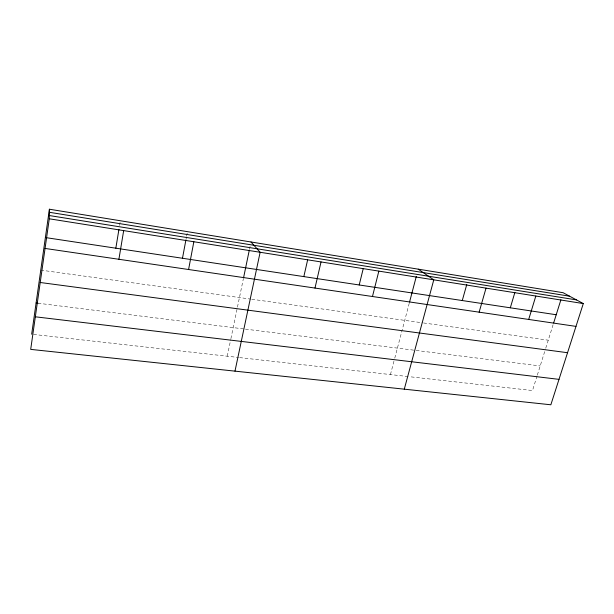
<?xml version="1.0" encoding="UTF-8"?>
<svg xmlns="http://www.w3.org/2000/svg" width="614" height="614" viewBox="0 0 614 614"><rect width="100%" height="100%" fill="white"/><g stroke="black" fill="none" stroke-linecap="round" stroke-linejoin="round"><path stroke-width="0.46" stroke-dasharray="3.07 2.3" d="M119.576 225.484L120.206 221.7M185.912 239.913L186.426 237.165M186.602 236.244L187.285 232.576M227.257 356.212L230.71 339.596M230.902 338.675L243.313 278.963M249.468 249.361L250.236 245.677M390.435 374.563L394.526 359.06M394.764 358.146L409.308 303.001M537.058 375.968L532.499 390.542L409.469 376.704M537.35 375.054L545.478 349.067M545.754 348.176L553.091 324.737M33.563 334.423L238.662 357.494M239.613 357.601L408.517 376.597M38.007 303.216L244.495 329.012M245.439 329.127L415.248 350.341M416.185 350.456L540.197 365.944M40.762 270.122L250.819 299.118M251.771 299.248L422.662 322.841M423.606 322.972L548.264 340.179"/><path stroke-width="0.92" d="M49.273 218.799L49.404 209.221L563.115 292.709L583.3 303.569L550.85 404.779L30.7 349.381L49.273 218.799L583.3 303.569M31.675 334.208L49.404 209.221M115.831 248.194L118.955 229.268M118.901 259.285L123.675 230.611M182.481 258.264L185.743 240.834M188.582 269.515L193.847 241.747M243.505 278.035L249.276 250.282M234.985 371.14L260.129 252.27L251.003 241.985M303.83 276.607L307.637 259.868M314.982 288.066L321.038 261.94M359.205 284.973L363.212 268.686M372.468 296.508L378.846 271.112M409.546 302.08L416.3 276.477M404.288 389.169L433.776 279.831L418.234 269.162M462.273 300.545L466.778 284.505M479.127 312.165L486.035 288.127M510.311 307.806L514.87 292.448M528.692 319.441L535.822 296.032M553.659 322.918L560.912 299.762M35.336 316.801L559.001 379.36M36.103 302.978L38.007 303.216M40.209 282.494L567.543 352.712M45.052 248.44L575.986 326.387M45.382 237.549L556.223 314.744M49.312 215.537L576.462 299.893M49.358 212.283L569.608 296.201"/></g></svg>
